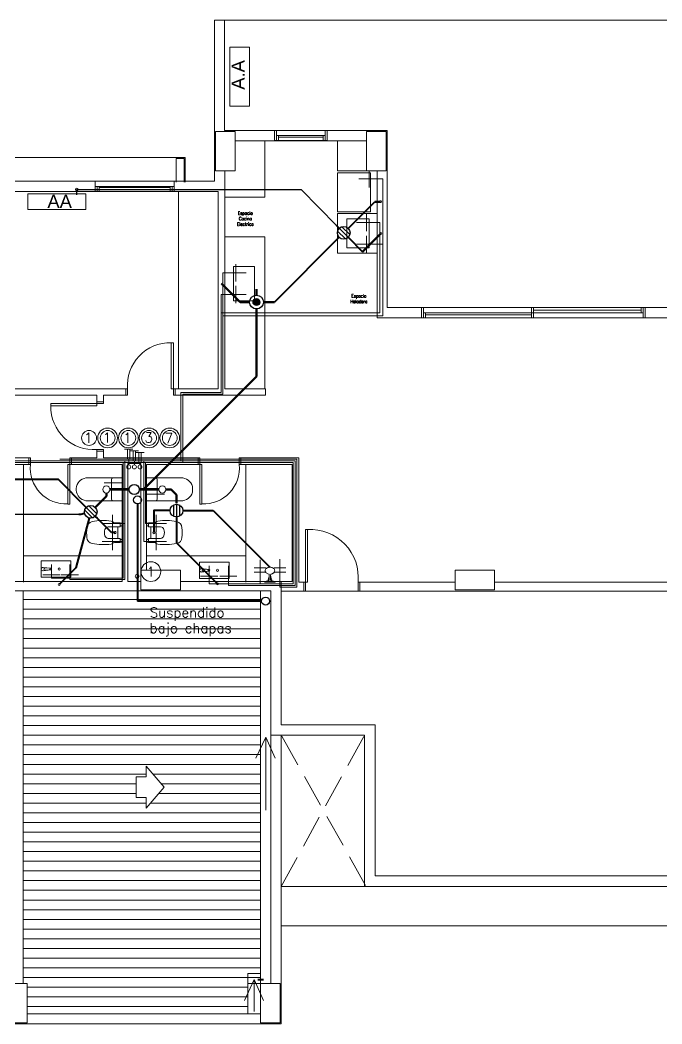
# Model space of a CAD drawing. Header units: millimetres. Extents: x 539 to 842, y -453 to -96.
# Drawn here: x 741.62 to 751.38, y -241.3 to -226.04 of the extents above; entities that cross this region are included whole.
import ezdxf
from ezdxf.enums import TextEntityAlignment as Align

# ---------------------------------------------------------------- set-up
doc = ezdxf.new("R2010")
doc.units = ezdxf.units.MM
doc.header["$LTSCALE"] = 0.1
for name, pattern in [('ACAD_ISO02W100', [15, 12, -3]), ('CONTINUA', [0]), ('DASHED', [0.7, 0.5, -0.2])]:
    doc.linetypes.add(name, pattern=pattern)
doc.layers.get('0').update_dxf_attribs({"lineweight": 5})
for name, color, linetype, lineweight in [('00-Agua Caliente', 1, 'Continuous', 20), ('00-Agua Fria', 5, 'ACAD_ISO02W100', 20), ('00-Texto AC', 7, 'Continuous', 18), ('00-Texto AF', 7, 'Continuous', 18), ('A-DETL-GENF', 7, 'Continuous', 5), ('Arq-Equipamiento', 250, 'Continuous', 5), ('MUEBLES', 250, 'Continuous', 5), ('P-SANR-FIXT', 7, 'Continuous', 5)]:
    doc.layers.add(name, color=color, linetype=linetype, lineweight=lineweight)
for name, color, linetype in [('00-Pluvial', 40, 'Continuous'), ('00-Secundario', 24, 'Continuous'), ('00-Ventilacion', 3, 'Continuous'), ('Secundario', 24, 'Continuous'), ('Textos', 7, 'Continuous')]:
    doc.layers.add(name, color=color, linetype=linetype)
doc.layers.add('00-Primario', color=7, linetype='Continuous', true_color=0xff2400)
doc.styles.add('Romans', font='romans.shx')
doc.styles.add('Romans 1.50', font='romans.shx', dxfattribs={"width": 0.8, "height": 0.15})
doc.styles.get("Standard").update_dxf_attribs({"font": 'arial.ttf'})

# ---------------------------------------------------------------- blocks, each defined once
blk = doc.blocks.new('LLP')
at = {"layer": '00-Agua Fria', "color": 0, "linetype": 'Continuous', "lineweight": 20}
for p, q in [((-1, 2.4), (1, 2.4)), ((-0.3, 2.4), (-0.3, 0)), ((0.3, 2.4), (0.3, 0))]:
    blk.add_line(p, q, dxfattribs=at)
blk = doc.blocks.new('Sanitary_Toilets_Ceramica-Catalano_Zero-70-One-Piece-Close-Coupled-Syphonic - Default-V1-2-TORRE-ARQ- PB _-2_14_')
at = {"layer": 'A-DETL-GENF', "color": 8}
for p, q in [((0.044, 0.177), (0.001, 0.177)), ((0.089, 0.177), (0.044, 0.177)), ((0.133, 0.177), (0.089, 0.177)), ((0.133, 0.177), (0.142, 0.176)), ((0.524, 0.177), (0.133, 0.177)), ((0.142, 0.176), (0.133, 0.177)), ((0.142, 0.176), (0.151, 0.171)), ((0.151, 0.171), (0.142, 0.176)), ((0.151, 0.171), (0.157, 0.165)), ((0.157, 0.165), (0.151, 0.171)), ((0.157, 0.165), (0.162, 0.156)), ((0.162, 0.156), (0.157, 0.165)), ((0.162, 0.156), (0.163, 0.147)), ((0.163, 0.147), (0.162, 0.156)), ((0.553, 0.175), (0.524, 0.177)), ((0.581, 0.167), (0.553, 0.175)), ((0.608, 0.156), (0.581, 0.167)), ((0.633, 0.14), (0.608, 0.156)), ((0.163, 0.147), (0.163, -0.147)), ((0.163, 0.098), (0.163, 0.147)), ((0.163, 0.049), (0.163, 0.098)), ((0.163, 0), (0.163, 0.049)), ((0.654, 0.12), (0.633, 0.14)), ((0.672, 0.097), (0.654, 0.12)), ((0.686, 0.071), (0.672, 0.097)), ((0.696, 0.043), (0.686, 0.071)), ((0.7, 0.015), (0.696, 0.043)), ((0.7, -0.015), (0.7, 0.015)), ((0.163, -0.147), (0.162, -0.156)), ((0.162, -0.156), (0.163, -0.147)), ((0.163, -0.049), (0.163, 0)), ((0.163, -0.098), (0.163, -0.049)), ((0.163, -0.147), (0.163, -0.098)), ((0.608, -0.156), (0.633, -0.14)), ((0.633, -0.14), (0.654, -0.12)), ((0.654, -0.12), (0.672, -0.097)), ((0.672, -0.097), (0.686, -0.071)), ((0.686, -0.071), (0.696, -0.043)), ((0.696, -0.043), (0.7, -0.015)), ((0.001, -0.177), (0.044, -0.177)), ((0.044, -0.177), (0.089, -0.177)), ((0.089, -0.177), (0.133, -0.177)), ((0.142, -0.176), (0.133, -0.177)), ((0.133, -0.177), (0.142, -0.176)), ((0.133, -0.177), (0.524, -0.177)), ((0.151, -0.171), (0.142, -0.176)), ((0.142, -0.176), (0.151, -0.171)), ((0.157, -0.165), (0.151, -0.171)), ((0.151, -0.171), (0.157, -0.165)), ((0.162, -0.156), (0.157, -0.165)), ((0.157, -0.165), (0.162, -0.156)), ((0.524, -0.177), (0.553, -0.175)), ((0.553, -0.175), (0.581, -0.167)), ((0.581, -0.167), (0.608, -0.156))]:
    blk.add_line(p, q, dxfattribs=at)
blk = doc.blocks.new('Vitreous china bidet _ Debba _ Roca _ 355994xx0 - White - Debba- Roca-2705266-2-TORRE-ARQ- PB _-2_14_')
at = {"layer": 'P-SANR-FIXT', "color": 8}
for p, q in [((-0.024, 0.169), (-0.024, 0.08)), ((0.036, 0.08), (0.036, 0.262)), ((0.214, 0.262), (0.214, 0.08)), ((0.274, 0.08), (0.274, 0.169)), ((-0.024, 0.08), (-0.019, 0.08)), ((-0.019, 0.08), (-0.019, 0.06)), ((-0.019, 0.08), (0.022, 0.08)), ((-0.019, 0.06), (-0.006, 0.06)), ((-0.006, 0.06), (-0.006, 0.051)), ((0.022, 0.08), (0.036, 0.08)), ((0.022, 0.06), (0.022, 0.08)), ((0.026, 0.06), (0.022, 0.06)), ((0.026, 0.051), (0.026, 0.06)), ((0.036, 0.116), (0.214, 0.116)), ((0.214, 0.08), (0.228, 0.08)), ((0.224, 0.06), (0.228, 0.06)), ((0.224, 0.051), (0.224, 0.06)), ((0.228, 0.08), (0.269, 0.08)), ((0.228, 0.06), (0.228, 0.08)), ((0.256, 0.051), (0.256, 0.06)), ((0.256, 0.06), (0.269, 0.06)), ((0.269, 0.06), (0.269, 0.08)), ((0.269, 0.08), (0.274, 0.08))]:
    blk.add_line(p, q, dxfattribs=at)
for centre, radius, start, end in [((0.809, 0.337), 0.867, 168.7556, 187.8739), ((0.058, 0.487), 0.101, 93.8692, 168.7556), ((0.125, -0.511), 1.101, 86.1308, 93.8692), ((0.192, 0.487), 0.101, 11.2444, 86.1308), ((-0.559, 0.337), 0.867, 352.1261, 11.2444), ((0.1, 0.253), 0.0649, 110.1691, 171.8309), ((0.129, 0.135), 0.186, 91.3288, 106.151), ((0.121, 0.135), 0.186, 73.849, 88.6712), ((0.15, 0.253), 0.0649, 8.1691, 69.8309), ((0.009, 0.227), 0.0594, 187.8739, 225.1331), ((-0.041, 0.169), 0.0175, 0, 63.7001), ((0.125, 0.161), 0.0175, 0, 180), ((0.125, 0.161), 0.0175, 180, 0), ((0.29, 0.169), 0.0167, 126.2715, 179.7285), ((0.241, 0.227), 0.0594, 311.2548, 352.1261)]:
    blk.add_arc(centre, radius, start, end, dxfattribs=at)
blk = doc.blocks.new('Bacha 45x25cm')
at = {"layer": 'MUEBLES', "color": 8}
for p, q in [((0.112, 0.146), (0.099, 0.028)), ((0.106, 0.062), (0.113, 0.127)), ((0.137, 0.126), (0.144, 0.062)), ((0.138, 0.146), (0.151, 0.028))]:
    blk.add_line(p, q, dxfattribs=at)
blk.add_lwpolyline([(0, 0.45), (0.25, 0.45), (0.25, 0), (0, 0)], close=True, dxfattribs=at)
blk.add_circle((0.125, 0.275), 0.0166, dxfattribs=at)
for centre, radius, start, end in [((0.125, 0.146), 0.0134, 0, 180), ((0.125, 0.028), 0.0256, 168.1721, 11.8279), ((0.125, 0.062), 0.0188, 167.2829, 12.8468), ((0.125, 0.126), 0.0117, 360, 173.6414)]:
    blk.add_arc(centre, radius, start, end, dxfattribs=at)
blk = doc.blocks.new('Shower-Valve_Trim-KOHLER-Alteo-K-TS45106 - 2_5 GPM_ 2BZ-Oil-Rubed Nickel-V13-2-TORRE-ARQ- PB _-2_14_')
at = {"layer": 'P-SANR-FIXT'}
for p, q in [((1.611, -12.188), (1.602, -12.224)), ((1.604, -12.189), (1.611, -12.188)), ((1.475, -12.251), (1.467, -12.249)), ((1.473, -12.225), (1.481, -12.227)), ((1.56, -12.27), (1.481, -12.25)), ((1.486, -12.23), (1.564, -12.25)), ((1.514, -12.262), (1.514, -12.263)), ((1.556, -12.286), (1.515, -12.264)), ((1.521, -12.234), (1.521, -12.236)), ((1.522, -12.234), (1.569, -12.234)), ((1.559, -12.273), (1.56, -12.27)), ((1.573, -12.28), (1.559, -12.274)), ((1.564, -12.25), (1.565, -12.247)), ((1.566, -12.246), (1.581, -12.247)), ((1.572, -12.346), (1.567, -12.342)), ((1.581, -12.31), (1.572, -12.346)), ((1.581, -12.31), (1.578, -12.308)), ((1.592, -12.267), (1.581, -12.31)), ((1.602, -12.224), (1.592, -12.267)), ((1.599, -12.224), (1.602, -12.224))]:
    blk.add_line(p, q, dxfattribs=at)
for centre, radius, start, end in [((1.466, -12.236), 0.0998, 153.2887, 166.2582), ((1.455, -12.231), 0.0869, 138.5968, 153.2887), ((1.439, -12.216), 0.0652, 116.2493, 138.5968), ((1.428, -12.194), 0.0408, 89.3349, 116.2493), ((1.428, -12.193), 0.0399, 54.3692, 89.3349), ((1.424, -12.199), 0.0469, 21.4194, 54.3692), ((1.383, -12.215), 0.0905, 353.6356, 21.4194), ((2.239, -12.57), 0.742, 149.2582, 152.5776), ((1.605, -12.194), 0.00488, 100.6517, 149.2582), ((1.466, -12.236), 0.0998, 166.2582, 179.2277), ((1.454, -12.236), 0.0869, 179.2277, 193.9197), ((1.433, -12.241), 0.0652, 193.9197, 216.2672), ((1.413, -12.256), 0.0408, 216.2672, 243.1815), ((1.412, -12.257), 0.0399, 243.1815, 278.1473), ((1.411, -12.25), 0.0469, 278.1473, 311.0971), ((1.383, -12.217), 0.0905, 311.0971, 338.8809), ((1.477, -12.245), 0.00706, 256.2582, 303.3224), ((1.479, -12.234), 0.00706, 29.194, 76.2582), ((1.511, -12.236), 0.0319, 208.2907, 210.727), ((1.484, -12.251), 0.00187, 232.8664, 278.9604), ((1.483, -12.24), 0.0125, 278.9604, 289.0241), ((1.489, -12.232), 0.00187, 53.5561, 99.6501), ((1.483, -12.241), 0.0125, 43.4923, 53.5561), ((1.335, -12.566), 0.351, 59.4407, 62.5633), ((1.502, -11.883), 0.351, 269.9532, 273.0757), ((1.513, -12.263), 0.000513, 249.7478, 346.2582), ((1.514, -12.263), 0.000925, 331.7203, 56.5175), ((1.515, -12.264), 0.000762, 151.7203, 242.4075), ((1.52, -12.234), 0.000513, 346.2582, 82.7687), ((1.522, -12.235), 0.000762, 90.109, 180.7962), ((1.521, -12.235), 0.000925, 275.999, 0.7962), ((1.561, -12.277), 0.00985, 242.7132, 264.5355), ((1.56, -12.273), 0.000995, 166.2582, 247.7104), ((1.561, -12.288), 0.000695, 156.2365, 234.9862), ((1.56, -12.287), 0.000526, 338.328, 84.5355), ((1.557, -12.294), 0.00706, 12.5776, 54.9862), ((1.549, -12.296), 0.0149, 359.9389, 12.5776), ((2.306, -12.297), 0.742, 179.9389, 183.2582), ((1.566, -12.247), 0.000995, 84.8061, 166.2582), ((1.57, -12.338), 0.00488, 183.2582, 231.8648), ((1.569, -12.244), 0.00985, 67.981, 89.8033), ((1.573, -12.234), 0.000526, 247.981, 354.1885), ((1.574, -12.235), 0.000695, 97.5303, 176.28), ((1.572, -12.282), 0.00308, 0.8785, 67.7104), ((1.573, -12.227), 0.00706, 277.5303, 319.9389), ((1.799, -12.279), 0.224, 180.8785, 186.9037), ((1.58, -12.306), 0.00318, 186.9037, 235.0068), ((1.567, -12.222), 0.0149, 319.9389, 332.5776), ((1.581, -12.244), 0.00308, 264.8061, 331.638), ((1.781, -12.352), 0.224, 145.6128, 151.638), ((1.599, -12.227), 0.00318, 97.5097, 145.6128)]:
    blk.add_arc(centre, radius, start, end, dxfattribs=at)
blk = doc.blocks.new('Shower-Valve_Trim-KOHLER-Alteo-K-TS45106 - 2_5 GPM_ 2BZ-Oil-Rubed Nickel-V14-2-TORRE-ARQ- PB _-2_14_')
at = {"color": 8}
for p, q in [((1.611, -12.188), (1.602, -12.224)), ((1.604, -12.189), (1.611, -12.188)), ((1.475, -12.251), (1.467, -12.249)), ((1.473, -12.225), (1.481, -12.227)), ((1.56, -12.27), (1.481, -12.25)), ((1.486, -12.23), (1.564, -12.25)), ((1.514, -12.262), (1.514, -12.263)), ((1.556, -12.286), (1.515, -12.264)), ((1.521, -12.234), (1.521, -12.236)), ((1.522, -12.234), (1.569, -12.234)), ((1.559, -12.273), (1.56, -12.27)), ((1.573, -12.28), (1.559, -12.274)), ((1.564, -12.25), (1.565, -12.247)), ((1.566, -12.246), (1.581, -12.247)), ((1.572, -12.346), (1.567, -12.342)), ((1.581, -12.31), (1.572, -12.346)), ((1.581, -12.31), (1.578, -12.308)), ((1.592, -12.267), (1.581, -12.31)), ((1.602, -12.224), (1.592, -12.267)), ((1.599, -12.224), (1.602, -12.224))]:
    blk.add_line(p, q, dxfattribs=at)
for centre, radius, start, end in [((1.466, -12.236), 0.0998, 153.2887, 166.2582), ((1.455, -12.231), 0.0869, 138.5968, 153.2887), ((1.439, -12.216), 0.0652, 116.2493, 138.5968), ((1.428, -12.194), 0.0408, 89.3349, 116.2493), ((1.428, -12.193), 0.0399, 54.3692, 89.3349), ((1.424, -12.199), 0.0469, 21.4194, 54.3692), ((1.383, -12.215), 0.0905, 353.6356, 21.4194), ((2.239, -12.57), 0.742, 149.2582, 152.5776), ((1.605, -12.194), 0.00488, 100.6517, 149.2582), ((1.466, -12.236), 0.0998, 166.2582, 179.2277), ((1.454, -12.236), 0.0869, 179.2277, 193.9197), ((1.433, -12.241), 0.0652, 193.9197, 216.2672), ((1.413, -12.256), 0.0408, 216.2672, 243.1815), ((1.412, -12.257), 0.0399, 243.1815, 278.1473), ((1.411, -12.25), 0.0469, 278.1473, 311.0971), ((1.383, -12.217), 0.0905, 311.0971, 338.8809), ((1.477, -12.245), 0.00706, 256.2582, 303.3224), ((1.479, -12.234), 0.00706, 29.194, 76.2582), ((1.511, -12.236), 0.0319, 208.2907, 210.727), ((1.484, -12.251), 0.00187, 232.8664, 278.9604), ((1.483, -12.24), 0.0125, 278.9604, 289.0241), ((1.489, -12.232), 0.00187, 53.5561, 99.6501), ((1.483, -12.241), 0.0125, 43.4923, 53.5561), ((1.335, -12.566), 0.351, 59.4407, 62.5633), ((1.502, -11.883), 0.351, 269.9532, 273.0757), ((1.513, -12.263), 0.000513, 249.7478, 346.2582), ((1.514, -12.263), 0.000925, 331.7203, 56.5175), ((1.515, -12.264), 0.000762, 151.7203, 242.4075), ((1.52, -12.234), 0.000513, 346.2582, 82.7687), ((1.522, -12.235), 0.000762, 90.109, 180.7962), ((1.521, -12.235), 0.000925, 275.999, 0.7962), ((1.561, -12.277), 0.00985, 242.7132, 264.5355), ((1.56, -12.273), 0.000995, 166.2582, 247.7104), ((1.561, -12.288), 0.000695, 156.2365, 234.9862), ((1.56, -12.287), 0.000526, 338.328, 84.5355), ((1.557, -12.294), 0.00706, 12.5776, 54.9862), ((1.549, -12.296), 0.0149, 359.9389, 12.5776), ((2.306, -12.297), 0.742, 179.9389, 183.2582), ((1.566, -12.247), 0.000995, 84.8061, 166.2582), ((1.57, -12.338), 0.00488, 183.2582, 231.8648), ((1.569, -12.244), 0.00985, 67.981, 89.8033), ((1.573, -12.234), 0.000526, 247.981, 354.1885), ((1.574, -12.235), 0.000695, 97.5303, 176.28), ((1.572, -12.282), 0.00308, 0.8785, 67.7104), ((1.573, -12.227), 0.00706, 277.5303, 319.9389), ((1.799, -12.279), 0.224, 180.8785, 186.9037), ((1.58, -12.306), 0.00318, 186.9037, 235.0068), ((1.567, -12.222), 0.0149, 319.9389, 332.5776), ((1.581, -12.244), 0.00308, 264.8061, 331.638), ((1.781, -12.352), 0.224, 145.6128, 151.638), ((1.599, -12.227), 0.00318, 97.5097, 145.6128)]:
    blk.add_arc(centre, radius, start, end, dxfattribs=at)
blk = doc.blocks.new('2-5P final')
at = {"color": 8, "lineweight": 18}
for p, q in [((744.734, -226.041), (744.579, -226.041)), ((744.579, -226.041), (744.579, -228.491)), ((744.734, -227.718), (744.734, -226.041)), ((744.734, -226.041), (760.799, -226.041)), ((744.812, -226.452), (745.112, -226.452)), ((744.812, -227.352), (744.812, -226.452)), ((745.112, -226.452), (745.112, -227.352)), ((745.112, -227.352), (744.812, -227.352)), ((744.719, -227.733), (744.594, -227.733)), ((744.594, -227.733), (744.594, -227.874)), ((744.719, -227.733), (744.594, -227.733)), ((744.594, -227.733), (744.594, -227.874)), ((744.894, -227.733), (744.719, -227.733)), ((744.719, -227.733), (744.894, -227.733)), ((744.894, -227.733), (744.719, -227.733)), ((745.493, -227.718), (744.734, -227.718)), ((744.894, -227.858), (744.894, -227.733)), ((744.894, -227.733), (744.894, -227.874)), ((744.894, -227.858), (744.894, -227.733)), ((745.493, -227.72), (745.493, -227.718)), ((745.493, -227.718), (746.293, -227.718)), ((745.493, -227.873), (745.493, -227.72)), ((745.493, -227.72), (745.523, -227.72)), ((745.523, -227.72), (745.523, -227.873)), ((746.263, -227.873), (746.263, -227.72)), ((746.263, -227.72), (746.293, -227.72)), ((747.207, -227.718), (746.293, -227.718)), ((746.293, -227.718), (746.293, -227.72)), ((746.293, -227.72), (746.293, -227.873)), ((747.051, -227.733), (746.892, -227.733)), ((746.892, -227.733), (746.892, -227.858)), ((746.892, -227.733), (747.051, -227.733)), ((746.892, -227.874), (746.892, -227.733)), ((747.051, -227.733), (746.892, -227.733)), ((746.892, -227.733), (746.892, -227.858)), ((747.192, -227.733), (747.051, -227.733)), ((747.192, -227.733), (747.051, -227.733)), ((747.192, -228.333), (747.192, -227.733)), ((747.192, -227.733), (747.192, -228.333)), ((747.192, -228.333), (747.192, -227.733)), ((747.207, -230.412), (747.207, -227.718)), ((744.594, -227.874), (744.594, -228.333)), ((744.594, -228.333), (744.594, -227.874)), ((744.594, -227.874), (744.594, -228.333)), ((744.894, -227.859), (744.894, -227.858)), ((744.894, -227.859), (744.894, -227.858)), ((744.894, -227.872), (744.894, -227.859)), ((744.894, -227.872), (744.894, -227.859)), ((744.894, -227.873), (744.894, -227.872)), ((744.894, -227.873), (744.894, -227.872)), ((744.894, -227.874), (744.894, -227.873)), ((744.894, -227.874), (744.894, -227.873)), ((744.894, -228.333), (744.894, -227.874)), ((744.894, -227.874), (745.493, -227.874)), ((744.894, -228.333), (744.894, -227.874)), ((745.347, -227.874), (745.347, -228.733)), ((745.493, -227.874), (745.493, -227.873)), ((745.523, -227.873), (745.493, -227.873)), ((746.293, -227.874), (745.493, -227.874)), ((745.523, -227.873), (745.523, -227.796)), ((745.523, -227.796), (745.553, -227.796)), ((745.553, -227.873), (745.523, -227.873)), ((745.553, -227.796), (745.553, -227.873)), ((746.233, -227.796), (745.553, -227.796)), ((745.553, -227.82), (745.553, -227.81)), ((746.233, -227.82), (745.553, -227.82)), ((745.553, -227.873), (746.233, -227.873)), ((746.233, -227.873), (746.233, -227.796)), ((746.233, -227.796), (746.263, -227.796)), ((746.233, -227.81), (746.233, -227.82)), ((746.263, -227.873), (746.233, -227.873)), ((746.263, -227.796), (746.263, -227.873)), ((746.293, -227.873), (746.263, -227.873)), ((746.293, -227.873), (746.293, -227.874)), ((746.293, -227.874), (746.892, -227.874)), ((746.451, -228.333), (746.451, -227.874)), ((746.892, -227.858), (746.892, -227.859)), ((746.892, -227.858), (746.892, -227.859)), ((746.892, -227.859), (746.892, -227.872)), ((746.892, -227.859), (746.892, -227.872)), ((746.892, -227.872), (746.892, -227.873)), ((746.892, -227.872), (746.892, -227.873)), ((746.892, -227.873), (746.892, -227.874)), ((746.892, -227.873), (746.892, -227.874)), ((746.892, -227.874), (746.892, -228.333)), ((746.892, -227.874), (746.892, -228.333)), ((743.981, -228.129), (740.904, -228.129)), ((744.136, -228.129), (743.981, -228.129)), ((744.121, -228.144), (743.996, -228.144)), ((743.996, -228.144), (743.996, -228.506)), ((744.121, -228.144), (744.121, -228.506)), ((744.136, -228.506), (744.136, -228.129)), ((744.594, -228.333), (744.719, -228.333)), ((744.735, -228.333), (744.594, -228.333)), ((744.594, -228.333), (744.719, -228.333)), ((744.719, -228.333), (744.72, -228.333)), ((744.719, -228.333), (744.72, -228.333)), ((744.72, -228.333), (744.732, -228.333)), ((744.72, -228.333), (744.732, -228.333)), ((744.732, -228.333), (744.733, -228.333)), ((744.732, -228.333), (744.733, -228.333)), ((744.733, -228.333), (744.735, -228.333)), ((744.733, -228.333), (744.735, -228.333)), ((744.735, -228.333), (744.894, -228.333)), ((744.735, -231.644), (744.735, -228.333)), ((744.735, -228.333), (744.894, -228.333)), ((746.892, -228.333), (746.451, -228.333)), ((746.892, -228.333), (747.051, -228.333)), ((746.892, -228.333), (747.051, -228.333)), ((747.051, -228.333), (747.052, -228.333)), ((747.051, -228.333), (747.051, -230.568)), ((747.192, -228.333), (747.051, -228.333)), ((747.051, -228.333), (747.052, -228.333)), ((747.052, -228.333), (747.053, -228.333)), ((747.052, -228.333), (747.053, -228.333)), ((747.053, -228.333), (747.066, -228.333)), ((747.053, -228.333), (747.066, -228.333)), ((747.066, -228.333), (747.067, -228.333)), ((747.066, -228.333), (747.067, -228.333)), ((747.067, -228.333), (747.192, -228.333)), ((747.067, -228.333), (747.192, -228.333)), ((742.765, -228.491), (740.75, -228.491)), ((742.765, -228.569), (742.765, -228.491)), ((742.765, -228.491), (743.965, -228.491)), ((744.579, -228.491), (743.965, -228.491)), ((743.965, -228.491), (743.965, -228.569)), ((741.064, -228.647), (742.765, -228.647)), ((742.765, -228.569), (742.795, -228.569)), ((742.765, -228.647), (742.765, -228.569)), ((742.795, -228.647), (742.765, -228.647)), ((742.795, -228.569), (742.825, -228.569)), ((742.795, -228.647), (742.795, -228.569)), ((742.795, -228.569), (742.795, -228.647)), ((742.825, -228.647), (742.795, -228.647)), ((742.825, -228.569), (743.905, -228.569)), ((742.825, -228.584), (742.825, -228.569)), ((742.825, -228.569), (742.825, -228.647)), ((743.905, -228.584), (742.825, -228.584)), ((742.825, -228.647), (743.905, -228.647)), ((743.905, -228.569), (743.905, -228.584)), ((743.905, -228.569), (743.935, -228.569)), ((743.905, -228.647), (743.905, -228.569)), ((743.935, -228.647), (743.905, -228.647)), ((743.935, -228.569), (743.935, -228.647)), ((743.935, -228.569), (743.965, -228.569)), ((743.935, -228.647), (743.935, -228.569)), ((743.965, -228.647), (743.935, -228.647)), ((743.965, -228.569), (743.965, -228.647)), ((743.965, -228.647), (744.635, -228.647)), ((744.035, -228.647), (744.035, -231.644)), ((744.635, -228.647), (744.635, -231.644)), ((744.732, -228.645), (744.735, -228.645)), ((744.735, -228.644), (744.733, -228.644)), ((744.733, -228.647), (744.735, -228.647)), ((745.347, -228.733), (744.735, -228.733)), ((746.45, -229.585), (746.451, -228.983)), ((746.451, -228.983), (747.051, -228.983)), ((746.591, -229.064), (746.59, -229.504)), ((746.931, -229.064), (746.591, -229.064)), ((746.93, -229.504), (746.931, -229.064)), ((744.735, -229.333), (745.347, -229.333)), ((745.347, -229.333), (745.347, -231.644)), ((747.05, -229.585), (746.45, -229.585)), ((746.59, -229.504), (746.93, -229.504)), ((745.187, -229.787), (744.867, -229.787)), ((744.867, -230.307), (744.867, -229.787)), ((745.187, -230.307), (745.187, -229.787)), ((744.867, -230.307), (745.187, -230.307)), ((747.729, -230.412), (747.207, -230.412)), ((747.729, -230.568), (747.729, -230.412)), ((747.729, -230.412), (747.759, -230.412)), ((747.759, -230.412), (747.759, -230.568)), ((749.399, -230.412), (747.759, -230.412)), ((747.759, -230.568), (747.759, -230.49)), ((747.759, -230.49), (747.789, -230.49)), ((747.789, -230.49), (747.789, -230.568)), ((749.399, -230.49), (747.789, -230.49)), ((747.789, -230.535), (747.789, -230.521)), ((747.789, -230.521), (749.399, -230.521)), ((749.399, -230.49), (749.399, -230.412)), ((749.399, -230.412), (749.429, -230.412)), ((749.399, -230.568), (749.399, -230.49)), ((749.399, -230.49), (749.429, -230.49)), ((749.429, -230.49), (749.399, -230.49)), ((749.399, -230.521), (749.399, -230.535)), ((749.429, -230.412), (749.429, -230.49)), ((751.069, -230.412), (749.429, -230.412)), ((749.429, -230.451), (749.429, -230.44)), ((751.069, -230.451), (749.429, -230.451)), ((749.429, -230.49), (749.429, -230.568)), ((749.429, -230.49), (751.069, -230.49)), ((751.069, -230.49), (751.069, -230.412)), ((751.069, -230.412), (751.099, -230.412)), ((751.069, -230.44), (751.069, -230.451)), ((751.099, -230.49), (751.069, -230.49)), ((751.099, -230.412), (751.099, -230.49)), ((751.099, -230.568), (751.099, -230.412)), ((751.099, -230.412), (751.129, -230.412)), ((751.967, -230.412), (751.129, -230.412)), ((751.129, -230.412), (751.129, -230.568)), ((747.052, -230.566), (747.051, -230.566)), ((747.051, -230.568), (747.729, -230.568)), ((747.759, -230.568), (747.729, -230.568)), ((747.789, -230.568), (747.759, -230.568)), ((747.789, -230.568), (749.399, -230.568)), ((749.429, -230.568), (749.399, -230.568)), ((749.429, -230.568), (751.099, -230.568)), ((751.129, -230.568), (751.099, -230.568)), ((751.129, -230.568), (751.967, -230.568)), ((743.921, -231.644), (743.921, -230.944)), ((743.921, -230.944), (743.956, -230.944)), ((743.956, -230.944), (743.956, -231.644)), ((740.829, -231.744), (742.791, -231.744)), ((743.231, -231.644), (740.929, -231.644)), ((742.791, -231.744), (742.791, -231.844)), ((742.891, -231.744), (743.231, -231.744)), ((742.891, -231.844), (742.891, -231.744)), ((743.231, -231.744), (743.231, -231.644)), ((743.231, -231.644), (743.256, -231.644)), ((743.256, -231.744), (743.231, -231.744)), ((743.256, -231.644), (743.256, -231.744)), ((743.956, -231.644), (743.921, -231.644)), ((743.956, -231.744), (743.956, -231.644)), ((743.956, -231.644), (743.981, -231.644)), ((743.981, -231.744), (743.956, -231.744)), ((744.635, -231.644), (743.981, -231.644)), ((743.981, -231.644), (743.981, -231.744)), ((743.981, -231.744), (745.354, -231.744)), ((745.354, -231.644), (744.735, -231.644)), ((745.354, -231.741), (745.353, -231.741)), ((745.354, -231.744), (745.354, -231.644)), ((742.091, -231.869), (742.791, -231.869)), ((742.091, -231.904), (742.091, -231.869)), ((742.791, -231.844), (742.891, -231.844)), ((742.791, -231.869), (742.791, -231.844)), ((742.791, -231.869), (742.791, -231.904)), ((742.891, -231.869), (742.791, -231.869)), ((742.891, -231.844), (742.891, -231.869)), ((742.791, -231.904), (742.091, -231.904)), ((742.791, -232.569), (742.891, -232.569)), ((742.791, -232.594), (742.791, -232.569)), ((742.791, -232.594), (742.791, -232.694)), ((742.891, -232.594), (742.791, -232.594)), ((742.891, -232.569), (742.891, -232.594)), ((742.891, -232.694), (742.891, -232.594)), ((741.756, -232.694), (740.829, -232.694)), ((740.931, -232.796), (741.756, -232.796)), ((741.676, -232.795), (741.675, -234.584)), ((741.756, -232.695), (741.781, -232.695)), ((741.756, -232.795), (741.756, -232.695)), ((741.781, -232.795), (741.756, -232.795)), ((741.781, -232.695), (741.781, -232.795)), ((742.349, -232.796), (742.381, -232.796)), ((742.349, -233.396), (742.349, -232.796)), ((742.381, -232.695), (742.406, -232.695)), ((742.381, -232.795), (742.381, -232.695)), ((742.406, -232.795), (742.381, -232.795)), ((742.406, -232.796), (742.381, -232.796)), ((742.381, -232.796), (742.381, -233.396)), ((742.791, -232.694), (742.406, -232.694)), ((742.406, -232.695), (742.406, -232.795)), ((742.406, -232.796), (743.176, -232.796)), ((744.331, -232.694), (742.891, -232.694)), ((743.176, -232.694), (743.176, -232.696)), ((743.176, -232.796), (743.176, -234.572)), ((743.179, -232.694), (743.179, -232.697)), ((743.545, -232.696), (743.179, -232.696)), ((743.262, -234.576), (743.262, -232.779)), ((743.262, -232.779), (743.461, -232.779)), ((743.461, -232.779), (743.461, -234.401)), ((743.545, -232.697), (743.545, -232.694)), ((743.548, -232.696), (743.548, -232.694)), ((744.331, -232.696), (743.548, -232.696)), ((743.548, -234.401), (743.548, -232.796)), ((743.548, -232.796), (744.331, -232.796)), ((744.356, -232.695), (744.331, -232.695)), ((744.331, -232.695), (744.331, -232.795)), ((744.331, -232.795), (744.356, -232.795)), ((744.356, -232.796), (744.331, -232.796)), ((744.356, -232.795), (744.356, -232.695)), ((744.356, -232.796), (744.356, -233.396)), ((744.387, -232.796), (744.356, -232.796)), ((744.387, -233.396), (744.387, -232.796)), ((744.981, -232.695), (744.956, -232.695)), ((744.956, -232.695), (744.956, -232.795)), ((744.956, -232.795), (744.981, -232.795)), ((745.864, -232.694), (744.981, -232.694)), ((744.981, -232.795), (744.981, -232.695)), ((744.981, -232.796), (745.763, -232.796)), ((745.057, -232.796), (745.057, -234.584)), ((745.763, -232.796), (745.763, -234.572)), ((745.864, -234.585), (745.864, -232.694)), ((742.381, -233.396), (742.349, -233.396)), ((744.356, -233.396), (744.387, -233.396)), ((745.995, -233.785), (745.964, -233.785)), ((745.964, -233.785), (745.964, -234.585)), ((745.995, -234.585), (745.995, -233.785)), ((743.175, -234.184), (741.675, -234.184)), ((743.548, -234.184), (745.057, -234.184)), ((743.461, -234.401), (743.548, -234.401)), ((744.062, -234.402), (743.462, -234.402)), ((743.462, -234.402), (743.462, -234.702)), ((744.062, -234.402), (743.462, -234.402)), ((743.462, -234.402), (743.462, -234.702)), ((744.062, -234.702), (744.062, -234.402)), ((744.062, -234.702), (744.062, -234.402)), ((748.838, -234.401), (748.238, -234.401)), ((748.238, -234.401), (748.238, -234.585)), ((748.838, -234.401), (748.238, -234.401)), ((748.238, -234.401), (748.238, -234.585)), ((748.838, -234.585), (748.838, -234.401)), ((748.838, -234.585), (748.838, -234.401)), ((743.176, -234.572), (741.414, -234.572)), ((743.462, -234.576), (743.262, -234.576)), ((745.593, -234.572), (744.061, -234.572)), ((744.061, -234.572), (744.061, -234.576)), ((745.593, -236.75), (745.593, -234.572)), ((745.939, -234.585), (745.864, -234.585)), ((745.964, -234.585), (745.939, -234.585)), ((745.939, -234.585), (745.939, -234.719)), ((745.964, -234.585), (745.995, -234.585)), ((745.964, -234.719), (745.964, -234.585)), ((746.789, -234.585), (746.764, -234.585)), ((746.764, -234.585), (746.764, -234.719)), ((748.238, -234.585), (746.789, -234.585)), ((746.789, -234.719), (746.789, -234.585)), ((748.238, -234.585), (748.238, -234.587)), ((748.238, -234.701), (748.238, -234.585)), ((748.238, -234.585), (748.238, -234.587)), ((748.238, -234.587), (748.238, -234.588)), ((748.238, -234.587), (748.238, -234.588)), ((748.238, -234.588), (748.238, -234.6)), ((748.238, -234.588), (748.238, -234.6)), ((748.238, -234.6), (748.238, -234.601)), ((748.238, -234.6), (748.238, -234.601)), ((748.238, -234.601), (748.238, -234.701)), ((748.238, -234.601), (748.238, -234.701)), ((748.838, -234.587), (748.838, -234.585)), ((752.466, -234.585), (748.838, -234.585)), ((748.838, -234.585), (748.838, -234.701)), ((748.838, -234.587), (748.838, -234.585)), ((748.838, -234.588), (748.838, -234.587)), ((748.838, -234.588), (748.838, -234.587)), ((748.838, -234.6), (748.838, -234.588)), ((748.838, -234.6), (748.838, -234.588)), ((748.838, -234.601), (748.838, -234.6)), ((748.838, -234.601), (748.838, -234.6)), ((748.838, -234.701), (748.838, -234.601)), ((748.838, -234.701), (748.838, -234.601)), ((741.414, -234.716), (745.435, -234.716)), ((741.673, -240.683), (741.673, -234.716)), ((743.462, -234.702), (744.062, -234.702)), ((743.462, -234.702), (744.062, -234.702)), ((745.279, -240.683), (745.279, -234.716)), ((745.435, -234.716), (745.435, -236.907)), ((745.763, -234.719), (745.939, -234.719)), ((745.939, -234.719), (745.964, -234.719)), ((746.764, -234.719), (745.964, -234.719)), ((746.764, -234.719), (746.789, -234.719)), ((746.789, -234.719), (752.466, -234.719)), ((748.238, -234.701), (748.238, -234.701)), ((748.238, -234.701), (748.838, -234.701)), ((748.238, -234.701), (748.238, -234.701)), ((748.838, -234.701), (748.238, -234.701)), ((748.238, -234.701), (748.238, -234.701)), ((748.238, -234.701), (748.838, -234.701)), ((748.838, -234.701), (748.838, -234.701)), ((748.838, -234.701), (748.838, -234.701)), ((748.838, -234.701), (748.838, -234.701)), ((747.021, -236.75), (745.593, -236.75)), ((747.021, -239.049), (747.021, -236.75)), ((745.435, -236.907), (746.863, -236.907)), ((745.438, -240.683), (745.438, -236.907)), ((745.593, -236.907), (745.593, -241.298)), ((746.863, -236.907), (746.863, -239.207)), ((743.541, -237.542), (743.541, -237.381)), ((743.39, -237.857), (743.39, -237.542)), ((743.39, -237.542), (743.541, -237.542)), ((743.39, -237.857), (743.541, -237.857)), ((743.541, -237.857), (743.541, -238.018)), ((751.807, -239.049), (747.021, -239.049)), ((746.863, -239.207), (745.593, -239.207)), ((746.863, -239.207), (751.807, -239.207)), ((745.593, -239.807), (759.939, -239.807)), ((741.733, -240.683), (741.433, -240.683)), ((741.733, -240.683), (741.574, -240.683)), ((741.733, -241.283), (741.733, -240.683)), ((741.733, -241.142), (741.733, -240.683)), ((745.088, -241.143), (745.088, -240.683)), ((745.279, -240.683), (745.088, -240.683)), ((745.579, -240.683), (745.279, -240.683)), ((745.279, -240.683), (745.279, -241.283)), ((745.348, -240.683), (745.279, -240.683)), ((745.279, -240.683), (745.279, -241.142)), ((745.437, -240.683), (745.348, -240.683)), ((745.439, -240.683), (745.437, -240.683)), ((745.44, -240.683), (745.439, -240.683)), ((745.452, -240.683), (745.44, -240.683)), ((745.453, -240.683), (745.452, -240.683)), ((745.578, -240.683), (745.453, -240.683)), ((745.579, -240.683), (745.578, -240.683)), ((745.579, -241.283), (745.579, -240.683)), ((745.579, -241.142), (745.579, -240.683)), ((741.733, -241.143), (741.733, -241.142)), ((741.733, -241.143), (745.279, -241.143)), ((741.733, -241.144), (741.733, -241.143)), ((741.733, -241.157), (741.733, -241.144)), ((741.733, -241.158), (741.733, -241.157)), ((741.733, -241.283), (741.733, -241.158)), ((745.279, -241.142), (745.279, -241.144)), ((745.279, -241.144), (745.279, -241.158)), ((745.279, -241.158), (745.279, -241.283)), ((745.579, -241.283), (745.579, -241.142)), ((745.593, -241.298), (741.418, -241.298)), ((741.433, -241.283), (741.733, -241.283)), ((741.574, -241.283), (741.733, -241.283)), ((745.279, -241.283), (745.579, -241.283)), ((745.279, -241.283), (745.579, -241.283))]:
    blk.add_line(p, q, dxfattribs=at)
at = {"color": 8, "linetype": 'CONTINUA', "lineweight": 13}
for p, q in [((745.593, -234.572), (745.763, -234.572)), ((745.763, -234.719), (745.593, -234.719)), ((745.279, -234.849), (741.673, -234.849)), ((745.279, -234.996), (741.673, -234.996)), ((745.279, -235.143), (741.673, -235.143)), ((745.279, -235.291), (741.673, -235.291)), ((745.279, -235.438), (741.673, -235.438)), ((745.279, -235.585), (741.673, -235.585)), ((745.279, -235.733), (741.673, -235.733)), ((745.279, -235.88), (741.673, -235.88)), ((745.279, -236.027), (741.673, -236.027)), ((745.279, -236.174), (741.673, -236.174)), ((745.279, -236.322), (741.673, -236.322)), ((745.279, -236.469), (741.673, -236.469)), ((745.279, -236.616), (741.673, -236.616)), ((745.279, -236.764), (741.673, -236.764)), ((745.279, -236.911), (741.673, -236.911)), ((745.279, -237.058), (741.673, -237.058)), ((745.279, -237.205), (741.673, -237.205)), ((745.279, -237.353), (741.673, -237.353)), ((743.541, -237.5), (741.673, -237.5)), ((745.279, -237.5), (743.643, -237.5)), ((743.39, -237.647), (741.673, -237.647)), ((745.279, -237.647), (743.768, -237.647)), ((743.39, -237.794), (741.673, -237.794)), ((745.279, -237.794), (743.732, -237.794)), ((743.541, -237.942), (741.673, -237.942)), ((745.279, -237.942), (743.606, -237.942)), ((745.279, -238.089), (741.673, -238.089)), ((745.279, -238.236), (741.673, -238.236)), ((745.279, -238.384), (741.673, -238.384)), ((745.279, -238.531), (741.673, -238.531)), ((745.279, -238.678), (741.673, -238.678)), ((745.279, -238.825), (741.673, -238.825)), ((745.279, -238.973), (741.673, -238.973)), ((745.279, -239.12), (741.673, -239.12)), ((745.279, -239.267), (741.673, -239.267)), ((745.279, -239.415), (741.673, -239.415)), ((745.279, -239.562), (741.673, -239.562)), ((745.279, -239.709), (741.673, -239.709)), ((745.279, -239.856), (741.673, -239.856)), ((745.279, -240.004), (741.673, -240.004)), ((745.279, -240.151), (741.673, -240.151)), ((745.279, -240.298), (741.673, -240.298)), ((745.279, -240.446), (741.673, -240.446)), ((745.279, -240.593), (741.673, -240.593)), ((745.088, -240.74), (741.733, -240.74)), ((745.088, -240.887), (741.733, -240.887)), ((745.088, -241.035), (741.733, -241.035))]:
    blk.add_line(p, q, dxfattribs=at)
at = {"color": 8, "linetype": 'DASHED', "lineweight": 18, "ltscale": 10}
for p, q in [((746.878, -239.192), (745.593, -236.907)), ((745.593, -239.207), (746.863, -236.907))]:
    blk.add_line(p, q, dxfattribs=at)
at = {"color": 8, "lineweight": 18}
blk.add_lwpolyline([(746.451, -228.365), (746.451, -228.955), (746.951, -228.955), (746.951, -228.365)], close=True, dxfattribs=at)
for points in [[(743.541, -237.381), (743.813, -237.699)], [(743.541, -238.018), (743.813, -237.699)]]:
    blk.add_lwpolyline(points, dxfattribs=at)
for centre, radius, start, end in [((743.908, -231.597), 0.653, 88.836, 184.1016), ((742.744, -231.917), 0.653, 178.836, 274.1016), ((742.325, -232.85), 0.546, 174.312, 272.5983), ((744.412, -232.85), 0.546, 267.4017, 5.688), ((746.037, -234.514), 0.73, 354.4302, 93.3299)]:
    blk.add_arc(centre, radius, start, end, dxfattribs=at)
at = {"layer": 'Arq-Equipamiento', "color": 8, "linetype": 'CONTINUA', "lineweight": 18}
blk.add_lwpolyline([(742.625, -228.684), (741.74, -228.684), (741.74, -228.92), (742.625, -228.92)], close=True, dxfattribs=at)
at = {"layer": 'Secundario', "linetype": 'Continuous', "lineweight": 20}
for centre in [(742.219, -234.619), (742.219, -234.619), (744.626, -234.611)]:
    blk.add_circle(centre, 0.0151, dxfattribs=at)
at = {"color": 8, "lineweight": 18}
for name, p, rotation in [('Sanitary_Toilets_Ceramica-Catalano_Zero-70-One-Piece-Close-Coupled-Syphonic - Default-V1-2-TORRE-ARQ- PB _-2_14_', (743.177, -233.173), 179.996503024591), ('Vitreous china bidet _ Debba _ Roca _ 355994xx0 - White - Debba- Roca-2705266-2-TORRE-ARQ- PB _-2_14_', (743.226, -233.955), 89.99650307036545), ('Bacha 45x25cm', (741.944, -234.26), 269.9999997145658), ('Bacha 45x25cm', (744.351, -234.279), 269.9999997145658), ('Shower-Valve_Trim-KOHLER-Alteo-K-TS45106 - 2_5 GPM_ 2BZ-Oil-Rubed Nickel-V13-2-TORRE-ARQ- PB _-2_14_', (756.959, -230.122), 283.7592465632944), ('Shower-Valve_Trim-KOHLER-Alteo-K-TS45106 - 2_5 GPM_ 2BZ-Oil-Rubed Nickel-V14-2-TORRE-ARQ- PB _-2_14_', (756.959, -230.122), 283.7592465632944)]:
    blk.add_blockref(name, p, dxfattribs=dict(at, rotation=rotation))
at = {"color": 8, "lineweight": 18, "xscale": -1}
for name, p, rotation in [('Sanitary_Toilets_Ceramica-Catalano_Zero-70-One-Piece-Close-Coupled-Syphonic - Default-V1-2-TORRE-ARQ- PB _-2_14_', (743.547, -233.173), 179.9965031161391), ('Vitreous china bidet _ Debba _ Roca _ 355994xx0 - White - Debba- Roca-2705266-2-TORRE-ARQ- PB _-2_14_', (743.498, -233.955), 269.9965030703645)]:
    blk.add_blockref(name, p, dxfattribs=dict(at, rotation=rotation))
at = {"color": 8, "lineweight": 18}
blk.add_text('A.A', height=0.2, rotation=90, dxfattribs=at).set_placement((745.039, -227.1))
at = {"color": 8, "lineweight": 18, "style": 'Romans 1.50', "width": 0.8}
for s, p in [('Espacio', (744.935, -229)), ('Electrica', (744.923, -229.167)), ('Cocina', (744.951, -229.084)), ('Espacio', (746.663, -230.259)), ('Heladera', (746.647, -230.342))]:
    blk.add_text(s, height=0.05, dxfattribs=at).set_placement(p)
at = {"color": 8, "lineweight": 18, "insert": (742.412, -228.697), "char_height": 0.2, "attachment_point": 3}
blk.add_mtext_dynamic_manual_height_columns('AA', width=1, gutter_width=12.5, heights=[0], dxfattribs=at)

msp = doc.modelspace()

# ---------------------------------------------------------------- hatches: boundary and pattern name
at = {"layer": '00-Primario', "lineweight": 100}
msp.add_hatch(color=256, dxfattribs=at).paths.add_polyline_path([(745.218, -230.38, -1), (745.218, -230.275, -1)])

# ---------------------------------------------------------------- linework, layer by layer
at = {"layer": '00-Agua Caliente', "color": 1, "linetype": 'Continuous', "lineweight": 20}
for p, q in [((746.893, -228.987), (746.893, -229.249)), ((747.093, -229.118), (746.737, -229.118)), ((744.679, -230.212), (745.06, -230.212)), ((744.904, -230.343), (744.904, -230.081)), ((743.028, -233.825), (743.028, -233.563)), ((743.217, -233.694), (742.872, -233.694)), ((743.695, -233.836), (743.695, -234.097)), ((743.506, -233.967), (743.851, -233.967)), ((742.382, -234.545), (742.382, -234.316)), ((744.791, -234.636), (744.791, -234.336)), ((745.574, -234.662), (745.574, -234.234)), ((742.251, -234.472), (742.513, -234.472)), ((744.661, -234.491), (744.922, -234.491)), ((745.666, -234.431), (745.483, -234.431)), ((745.664, -234.368), (745.485, -234.368))]:
    msp.add_line(p, q, dxfattribs=at)
at = {"layer": '00-Agua Caliente', "linetype": 'CONTINUA'}
for points in [[(747.093, -229.118), (747.093, -230.491), (744.679, -230.491)], [(744.679, -230.212), (744.679, -231.7), (744.066, -231.7), (744.066, -232.739)], [(745.804, -232.739), (741.182, -232.739)], [(743.217, -232.739), (743.217, -233.694)], [(743.217, -232.739), (743.217, -234.545)], [(743.362, -232.803), (743.362, -232.739)], [(743.506, -232.739), (743.506, -233.967)], [(745.804, -232.739), (745.804, -234.636)], [(743.217, -234.545), (742.382, -234.545)], [(745.804, -234.636), (744.791, -234.636)]]:
    msp.add_lwpolyline(points, dxfattribs=at)
at = {"layer": '00-Agua Caliente', "linetype": 'ACAD_ISO02W100', "ltscale": 3}
for points in [[(745.83, -232.713), (741.182, -232.713)], [(743.276, -232.803), (743.276, -232.713)], [(745.83, -232.713), (745.83, -234.662)], [(745.83, -234.662), (745.574, -234.662)]]:
    msp.add_lwpolyline(points, dxfattribs=at)
at = {"layer": '00-Agua Caliente', "color": 1}
for centre, radius in [((742.673, -232.392), 0.113), ((742.955, -232.392), 0.15), ((742.955, -232.392), 0.113)]:
    msp.add_circle(centre, radius, dxfattribs=at)
at = {"layer": '00-Agua Caliente', "color": 1, "linetype": 'CONTINUA', "lineweight": 20}
for centre in [(743.276, -232.833), (743.362, -232.833)]:
    msp.add_circle(centre, 0.03, dxfattribs=at)
at = {"layer": '00-Agua Fria', "color": 5, "linetype": 'Continuous', "lineweight": 20}
for p, q in [((746.931, -228.325), (746.931, -228.587)), ((747.139, -228.456), (746.776, -228.456)), ((747.139, -229.449), (746.737, -229.449)), ((746.893, -229.318), (746.893, -229.58)), ((744.904, -230.012), (744.904, -229.751)), ((744.708, -229.882), (745.06, -229.882)), ((743.191, -233.073), (742.903, -233.073)), ((743.532, -233.245), (743.82, -233.245)), ((743.695, -233.825), (743.695, -233.563)), ((743.532, -233.694), (743.851, -233.694)), ((743.028, -233.835), (743.028, -234.097)), ((743.191, -233.966), (742.872, -233.966)), ((742.101, -234.525), (742.101, -234.316)), ((744.499, -234.61), (744.499, -234.336)), ((745.273, -234.61), (745.273, -234.244)), ((742.232, -234.472), (741.97, -234.472)), ((744.63, -234.491), (744.368, -234.491)), ((745.365, -234.431), (745.182, -234.431)), ((745.363, -234.368), (745.183, -234.368))]:
    msp.add_line(p, q, dxfattribs=at)
at = {"layer": '00-Agua Fria', "ltscale": 3}
for points in [[(747.139, -228.456), (747.139, -230.537), (744.708, -230.537)], [(744.708, -229.882), (744.708, -231.728), (744.099, -231.728), (744.099, -232.765)], [(743.447, -232.765), (741.483, -232.765)], [(743.191, -232.765), (743.191, -234.525)], [(743.447, -232.796), (743.447, -232.765), (745.778, -232.765)], [(743.532, -232.765), (743.532, -233.694)], [(745.778, -232.765), (745.778, -234.61)], [(743.191, -234.525), (742.101, -234.525)], [(745.778, -234.61), (744.499, -234.61)]]:
    msp.add_lwpolyline(points, dxfattribs=at)
at = {"layer": '00-Agua Fria', "linetype": 'CONTINUA', "lineweight": 20}
for centre, radius in [((743.27, -232.392), 0.15), ((743.27, -232.392), 0.113), ((743.447, -232.833), 0.03), ((743.613, -234.424), 0.15), ((743.404, -234.493), 0.03)]:
    msp.add_circle(centre, radius, dxfattribs=at)
at = {"layer": '00-Pluvial', "linetype": 'CONTINUA', "lineweight": 13}
for p, q in [((745.435, -234.716), (745.279, -234.716)), ((745.279, -234.716), (745.279, -240.683)), ((745.438, -240.683), (745.435, -234.716)), ((745.088, -240.533), (745.279, -240.533)), ((745.088, -240.533), (745.088, -241.143)), ((745.279, -241.142), (745.279, -240.533)), ((745.279, -240.683), (745.438, -240.683)), ((745.088, -241.143), (745.279, -241.142))]:
    msp.add_line(p, q, dxfattribs=at)
at = {"layer": '00-Pluvial', "lineweight": 20}
for p, q in [((745.359, -236.94), (745.21, -237.258)), ((745.358, -238.048), (745.359, -236.94)), ((745.359, -236.94), (745.502, -237.261)), ((745.184, -240.623), (745.035, -240.94)), ((745.183, -241.11), (745.184, -240.623)), ((745.184, -240.623), (745.326, -240.943))]:
    msp.add_line(p, q, dxfattribs=at)
at = {"layer": '00-Pluvial', "lineweight": 40}
for points in [[(743.41, -233.395), (743.41, -234.872)], [(745.296, -234.872), (743.41, -234.872)], [(745.238, -240.622), (745.324, -240.622)]]:
    msp.add_lwpolyline(points, dxfattribs=at)
at = {"layer": '00-Pluvial', "lineweight": 20}
for radius in [0.15, 0.113]:
    msp.add_circle((743.9, -232.392), radius, dxfattribs=at)
at = {"layer": '00-Pluvial', "lineweight": 30}
for centre in [(743.41, -233.334), (745.357, -234.872)]:
    msp.add_circle(centre, 0.0612, dxfattribs=at)
at = {"layer": '00-Primario', "lineweight": 40}
msp.add_lwpolyline([(746.477, -229.343), (745.493, -230.327)], dxfattribs=at)
at = {"layer": '00-Primario', "lineweight": 50}
for points in [[(744.971, -230.327), (744.698, -230.054)], [(745.218, -230.222), (745.218, -230.133)], [(745.113, -230.327), (744.971, -230.327)], [(745.323, -230.327), (745.493, -230.327)], [(745.218, -230.432), (745.218, -231.458), (743.502, -233.175)], [(742.936, -233.229), (742.936, -233.278)], [(743.84, -233.175), (743.92, -233.175), (744.002, -233.257), (744.002, -233.381)], [(742.767, -233.447), (742.936, -233.278)]]:
    msp.add_lwpolyline(points, dxfattribs=at)
at = {"layer": '00-Primario', "lineweight": 60}
for points in [[(743.284, -233.175), (742.99, -233.175)], [(743.732, -233.175), (743.437, -233.175)]]:
    msp.add_lwpolyline(points, dxfattribs=at)
at = {"layer": '00-Primario', "linetype": 'Continuous', "lineweight": 20}
msp.add_circle((744.698, -230.054), 0.0151, dxfattribs=at)
at = {"layer": '00-Primario', "lineweight": 30}
for centre, radius in [((745.218, -230.327), 0.105), ((745.218, -230.327), 0.0526), ((743.36, -233.175), 0.0765)]:
    msp.add_circle(centre, radius, dxfattribs=at)
at = {"layer": '00-Primario', "lineweight": 20}
for centre, radius in [((743.585, -232.392), 0.113), ((742.936, -233.175), 0.0541), ((743.787, -233.175), 0.0541)]:
    msp.add_circle(centre, radius, dxfattribs=at)
at = {"layer": '00-Secundario', "lineweight": 15}
for p, q in [((746.452, -229.247), (746.573, -229.367)), ((746.477, -229.206), (746.613, -229.343)), ((746.517, -229.182), (746.638, -229.302)), ((742.67, -233.423), (742.791, -233.543)), ((742.606, -233.488), (742.726, -233.608)), ((742.63, -233.447), (742.767, -233.584))]:
    msp.add_line(p, q, dxfattribs=at)
at = {"layer": '00-Secundario'}
for p, q in [((743.956, -233.411), (743.956, -233.581)), ((744.002, -233.399), (744.002, -233.593)), ((744.048, -233.411), (744.048, -233.581))]:
    msp.add_line(p, q, dxfattribs=at)
at = {"layer": '00-Secundario', "lineweight": 30}
for points in [[(742.488, -228.615), (745.898, -228.615), (746.435, -229.163)], [(742.488, -228.699), (742.488, -228.615)], [(742.515, -233.556), (736.907, -233.556)]]:
    msp.add_lwpolyline(points, dxfattribs=at)
at = {"layer": '00-Secundario', "lineweight": 40}
for points in [[(746.613, -229.207), (747.018, -228.801)], [(746.477, -229.206), (746.435, -229.163)], [(746.612, -229.343), (746.831, -229.561)], [(742.207, -233.024), (741.325, -233.024)], [(742.63, -233.447), (742.207, -233.024)], [(742.547, -233.556), (742.515, -233.556)], [(742.605, -233.54), (742.547, -233.556)], [(743.658, -233.496), (743.658, -233.496), (743.658, -233.83)], [(743.905, -233.496), (743.658, -233.496)], [(744.099, -233.496), (744.561, -233.496)], [(744.561, -233.496), (745.422, -234.357)], [(742.673, -233.609), (742.47, -234.368)], [(742.767, -233.584), (742.796, -233.613)], [(743.013, -233.83), (742.796, -233.613)], [(744.002, -233.593), (744.002, -233.987)], [(743.065, -233.83), (743.013, -233.83)], [(744.002, -233.987), (744.626, -234.611)], [(742.47, -234.368), (742.219, -234.619)], [(742.47, -234.368), (742.219, -234.619)]]:
    msp.add_lwpolyline(points, dxfattribs=at)
at = {"layer": '00-Secundario', "lineweight": 50}
for points in [[(747.018, -228.801), (747.105, -228.801)], [(746.831, -229.561), (747.107, -229.284)]]:
    msp.add_lwpolyline(points, dxfattribs=at)
at = {"layer": '00-Secundario', "linetype": 'CONTINUA', "lineweight": 20}
msp.add_circle((742.488, -228.615), 0.02, dxfattribs=at)
at = {"layer": '00-Secundario', "linetype": 'Continuous', "lineweight": 20}
for centre in [(747.105, -228.801), (747.107, -229.284)]:
    msp.add_circle(centre, 0.0151, dxfattribs=at)
at = {"layer": '00-Secundario', "lineweight": 25}
for centre in [(746.545, -229.275), (742.698, -233.515), (742.698, -233.515), (744.002, -233.496)]:
    msp.add_circle(centre, 0.0967, dxfattribs=at)
at = {"layer": '00-Ventilacion', "color": 3, "lineweight": 20}
msp.add_circle((743.585, -232.392), 0.15, dxfattribs=at)

# ---------------------------------------------------------------- block references
at = {"linetype": 'CONTINUA', "lineweight": 13}
msp.add_blockref('2-5P final', (0, 0), dxfattribs=at)
at = {"layer": '00-Agua Caliente', "color": 1, "linetype": 'Continuous', "lineweight": 20, "xscale": 0.0625, "yscale": 0.0625, "zscale": 0.0625}
for p in [(743.276, -232.713), (743.362, -232.739)]:
    msp.add_blockref('LLP', p, dxfattribs=at)
at = {"layer": '00-Agua Fria', "linetype": 'Continuous', "lineweight": 20, "xscale": 0.0625, "yscale": 0.0625, "zscale": 0.0625}
msp.add_blockref('LLP', (743.447, -232.765), dxfattribs=at)

# ---------------------------------------------------------------- texts
at = {"layer": '00-Texto AC', "style": 'Romans'}
for p in [(742.597, -232.465), (743.194, -232.465)]:
    msp.add_text('1', height=0.15, rotation=360, dxfattribs=at).set_placement(p)
at = {"layer": '00-Texto AF', "style": 'Romans'}
msp.add_text('1', height=0.15, rotation=360, dxfattribs=at).set_placement((742.881, -232.463))
for s, p in [('1', (743.613, -234.424)), ('Suspendido ', (744.215, -235.045)), ('bajo chapas', (744.217, -235.282))]:
    msp.add_text(s, height=0.15, rotation=0, dxfattribs=at).set_placement(p, align=Align.MIDDLE_CENTER)
at = {"layer": 'Textos', "style": 'Romans'}
for s, p in [('3', (743.516, -232.461)), ('7', (743.823, -232.469))]:
    msp.add_text(s, height=0.15, rotation=360, dxfattribs=at).set_placement(p)

doc.saveas('drawing.dxf')
